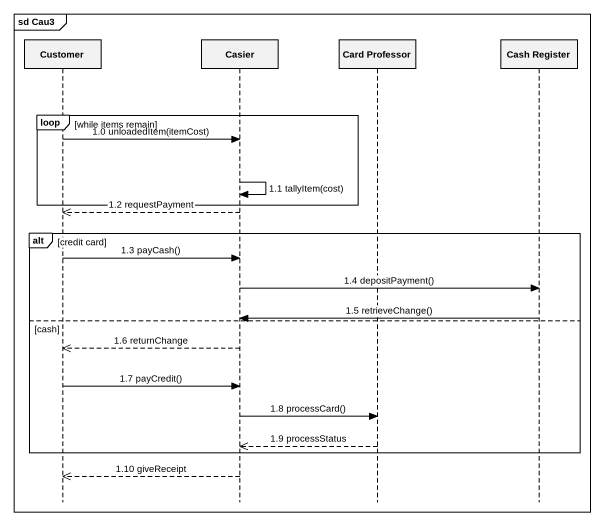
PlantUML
@startuml
mainframe sd Cau3
hide footbox
participant Customer
participant Casier
participant "Card Professor" as Card_Professor
participant "Cash Register" as Cash_Register

loop while items remain
  Customer -> Casier : 1.0 unloadedItem(itemCost)
  Casier -> Casier : 1.1 tallyItem(cost)
end
Casier -->> Customer : 1.2 requestPayment
alt credit card
  Customer -> Casier : 1.3 payCash()
  Casier -> Cash_Register : 1.4 depositPayment()
  Cash_Register -> Casier : 1.5 retrieveChange()
else cash
  Casier -->> Customer : 1.6 returnChange
  Customer -> Casier : 1.7 payCredit()
  Casier -> Card_Professor : 1.8 processCard()
  Card_Professor -->> Casier : 1.9 processStatus
end
Casier -->> Customer : 1.10 giveReceipt
@enduml
